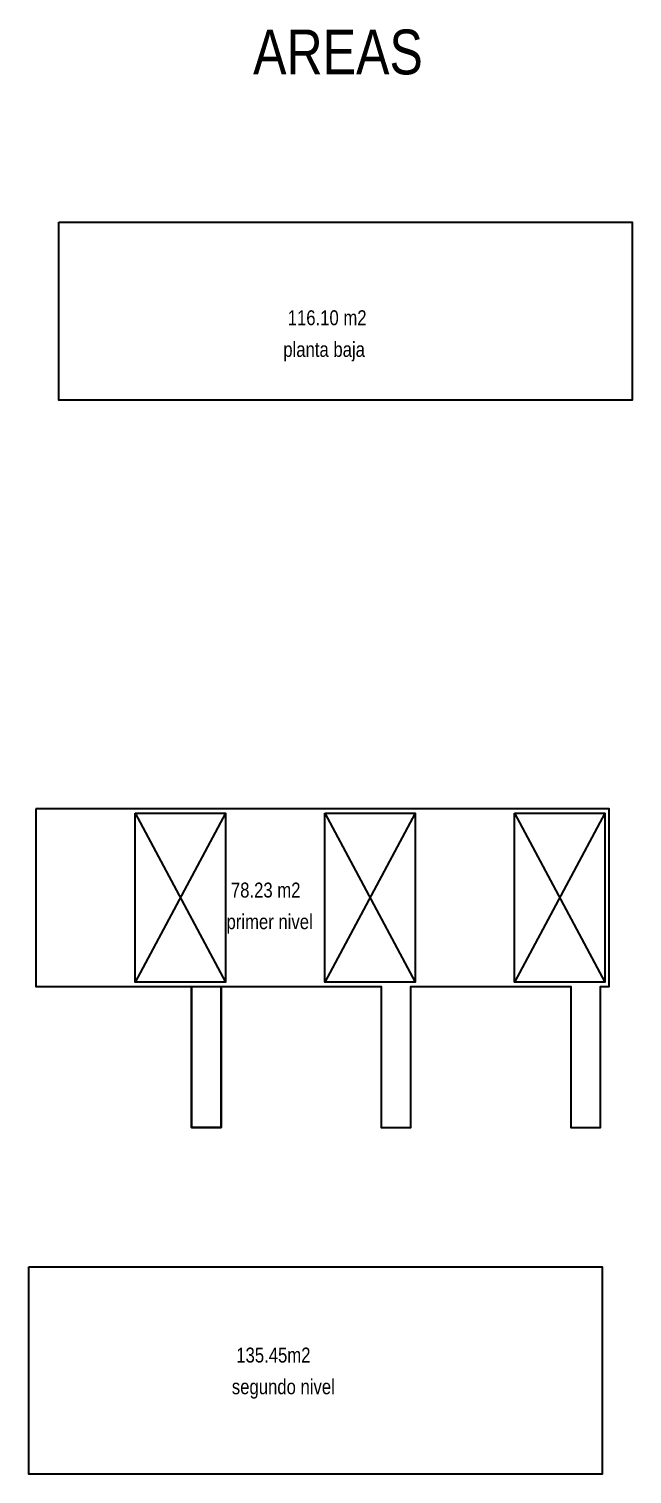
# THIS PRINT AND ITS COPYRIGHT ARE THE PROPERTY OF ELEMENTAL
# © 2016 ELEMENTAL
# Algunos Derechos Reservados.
# Model space of a CAD drawing. Header units: metres. Extents: x -255 to -21, y -382 to -241.
# Drawn here: x -254.71 to -234.35, y -378.42 to -329.64 of the extents above; entities that cross this region are included whole.
import ezdxf

# ---------------------------------------------------------------- set-up
doc = ezdxf.new("R2010")
doc.units = ezdxf.units.M
doc.header["$LTSCALE"] = 5
doc.header["$MEASUREMENT"] = 0
doc.layers.add('A-ANNO-TEXT', color=3, linetype='Continuous', lineweight=18)
doc.layers.add('A-WALL-FULL', color=7, linetype='Continuous', lineweight=35)
doc.styles.add('E-ROMANS', font='romans.shx', dxfattribs={"width": 0.8})

msp = doc.modelspace()

# ---------------------------------------------------------------- linework, layer by layer
at = {"layer": 'A-WALL-FULL'}
for p, q in [((-248.071, -356.114), (-251.121, -361.814)), ((-251.121, -356.114), (-248.071, -361.814)), ((-244.721, -356.114), (-241.671, -361.814)), ((-241.671, -356.114), (-244.721, -361.814)), ((-235.271, -356.114), (-238.321, -361.814)), ((-238.321, -356.114), (-235.271, -361.814))]:
    msp.add_line(p, q, dxfattribs=at)
for points in [[(-253.701, -336.17), (-234.351, -336.17), (-234.351, -342.17), (-253.701, -342.17)], [(-254.471, -355.964), (-254.471, -361.964), (-249.221, -361.964), (-249.221, -366.724), (-248.221, -366.724), (-248.221, -361.964), (-242.821, -361.964), (-242.821, -366.724), (-241.821, -366.724), (-241.821, -361.964), (-236.421, -361.964), (-236.421, -366.724), (-235.421, -366.724), (-235.421, -361.964), (-235.121, -361.964), (-235.121, -355.964)], [(-251.121, -356.114), (-248.071, -356.114), (-248.071, -361.814), (-251.121, -361.814)], [(-244.721, -356.114), (-241.671, -356.114), (-241.671, -361.814), (-244.721, -361.814)], [(-238.321, -356.114), (-235.271, -356.114), (-235.271, -361.814), (-238.321, -361.814)], [(-249.221, -361.964), (-248.221, -361.964), (-248.221, -366.724), (-249.221, -366.724)], [(-254.71, -371.418), (-235.36, -371.418), (-235.36, -378.418), (-254.71, -378.418)]]:
    msp.add_lwpolyline(points, close=True, dxfattribs=at)

# ---------------------------------------------------------------- texts
at = {"layer": 'A-ANNO-TEXT', "attachment_point": 1, "style": 'E-ROMANS'}
for s, insert, char_height in [('{\\fArial|b0|i0|c0|p34;AREAS}', (-247.142, -329.667), 1.512), ('{\\fArial|b0|i0|c0|p34;116.10 m2}', (-245.975, -339.141), 0.504), ('{\\fArial|b0|i0|c0|p34;planta baja}', (-246.124, -340.209), 0.504), ('{\\fArial|b0|i0|c0|p34;78.23 m2}', (-247.892, -358.455), 0.504), ('{\\fArial|b0|i0|c0|p34;primer nivel}', (-248.04, -359.523), 0.504), ('{\\fArial|b0|i0|c0|p34;135.45m2}', (-247.711, -374.149), 0.504), ('{\\fArial|b0|i0|c0|p34;segundo nivel}', (-247.86, -375.218), 0.504)]:
    msp.add_mtext(s, dxfattribs=dict(at, insert=insert, char_height=char_height))

doc.saveas('drawing.dxf')
